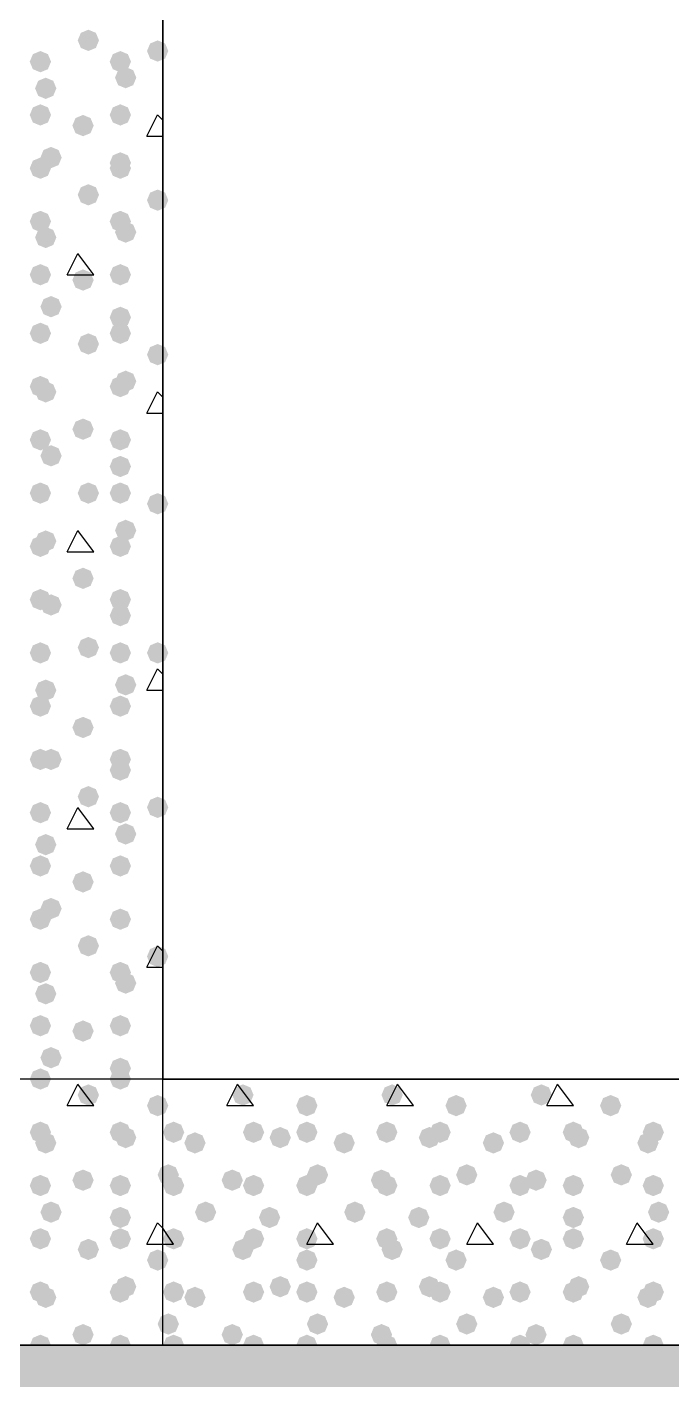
# Model space of a CAD drawing. Header units: millimetres. Extents: x 0 to 420, y 0 to 297.
# Drawn here: x 195.94 to 201.06, y 103.7 to 114.45 of the extents above; entities that cross this region are included whole.
import ezdxf

# ---------------------------------------------------------------- set-up
doc = ezdxf.new("R2010")
doc.units = ezdxf.units.MM
doc.layers.get('0').update_dxf_attribs({"linetype": 'CONTINUOUS'})

msp = doc.modelspace()

# ---------------------------------------------------------------- hatches: boundary and pattern name
at = {"true_color": 0x000008}
for points in [[(196.511333, 114.342333), (196.486462, 114.282537), (196.426667, 114.257667), (196.366871, 114.282537), (196.342, 114.342333), (196.366871, 114.402129), (196.426667, 114.427), (196.486462, 114.402129)], [(197.061667, 114.257667), (197.036796, 114.197871), (196.977, 114.173), (196.917204, 114.197871), (196.892333, 114.257667), (196.917204, 114.317462), (196.977, 114.342333), (197.036796, 114.317463)], [(196.130333, 114.173), (196.105462, 114.113204), (196.045667, 114.088333), (195.985871, 114.113204), (195.961, 114.173), (195.985871, 114.232796), (196.045667, 114.257667), (196.105462, 114.232796)], [(196.765333, 114.173), (196.740462, 114.113204), (196.680667, 114.088333), (196.620871, 114.113204), (196.596, 114.173), (196.620871, 114.232796), (196.680667, 114.257667), (196.740462, 114.232796)], [(196.807667, 114.046), (196.782796, 113.986204), (196.723, 113.961333), (196.663204, 113.986204), (196.638333, 114.046), (196.663204, 114.105796), (196.723, 114.130667), (196.782796, 114.105796)], [(196.172667, 113.961333), (196.147796, 113.901537), (196.088, 113.876667), (196.028204, 113.901537), (196.003333, 113.961333), (196.028204, 114.021129), (196.088, 114.046), (196.147796, 114.021129)], [(196.130333, 113.749667), (196.105462, 113.689871), (196.045667, 113.665), (195.985871, 113.689871), (195.961, 113.749667), (195.985871, 113.809462), (196.045667, 113.834333), (196.105462, 113.809463)], [(196.765333, 113.749667), (196.740462, 113.689871), (196.680667, 113.665), (196.620871, 113.689871), (196.596, 113.749667), (196.620871, 113.809462), (196.680667, 113.834333), (196.740462, 113.809463)], [(196.469, 113.665), (196.444129, 113.605204), (196.384333, 113.580333), (196.324538, 113.605204), (196.299667, 113.665), (196.324537, 113.724796), (196.384333, 113.749667), (196.444129, 113.724796)], [(196.215, 113.411), (196.190129, 113.351204), (196.130333, 113.326333), (196.070538, 113.351204), (196.045667, 113.411), (196.070537, 113.470796), (196.130333, 113.495667), (196.190129, 113.470796)], [(196.765333, 113.368667), (196.740462, 113.308871), (196.680667, 113.284), (196.620871, 113.308871), (196.596, 113.368667), (196.620871, 113.428462), (196.680667, 113.453333), (196.740462, 113.428463)], [(196.130333, 113.326333), (196.105462, 113.266537), (196.045667, 113.241667), (195.985871, 113.266537), (195.961, 113.326333), (195.985871, 113.386129), (196.045667, 113.411), (196.105462, 113.386129)], [(196.765333, 113.326333), (196.740462, 113.266537), (196.680667, 113.241667), (196.620871, 113.266537), (196.596, 113.326333), (196.620871, 113.386129), (196.680667, 113.411), (196.740462, 113.386129)], [(196.511333, 113.114667), (196.486462, 113.054871), (196.426667, 113.03), (196.366871, 113.054871), (196.342, 113.114667), (196.366871, 113.174462), (196.426667, 113.199333), (196.486462, 113.174463)], [(197.061667, 113.072333), (197.036796, 113.012538), (196.977, 112.987667), (196.917204, 113.012538), (196.892333, 113.072333), (196.917204, 113.132129), (196.977, 113.157), (197.036796, 113.132129)], [(196.130333, 112.903), (196.105462, 112.843204), (196.045667, 112.818333), (195.985871, 112.843204), (195.961, 112.903), (195.985871, 112.962796), (196.045667, 112.987667), (196.105462, 112.962796)], [(196.765333, 112.903), (196.740462, 112.843204), (196.680667, 112.818333), (196.620871, 112.843204), (196.596, 112.903), (196.620871, 112.962796), (196.680667, 112.987667), (196.740462, 112.962796)], [(196.807667, 112.818333), (196.782796, 112.758537), (196.723, 112.733667), (196.663204, 112.758537), (196.638333, 112.818333), (196.663204, 112.878129), (196.723, 112.903), (196.782796, 112.878129)], [(196.172667, 112.776), (196.147796, 112.716204), (196.088, 112.691333), (196.028204, 112.716204), (196.003333, 112.776), (196.028204, 112.835796), (196.088, 112.860667), (196.147796, 112.835796)], [(196.130333, 112.479667), (196.105462, 112.419871), (196.045667, 112.395), (195.985871, 112.419871), (195.961, 112.479667), (195.985871, 112.539462), (196.045667, 112.564333), (196.105462, 112.539463)], [(196.469, 112.437333), (196.444129, 112.377537), (196.384333, 112.352667), (196.324538, 112.377537), (196.299667, 112.437333), (196.324537, 112.497129), (196.384333, 112.522), (196.444129, 112.497129)], [(196.765333, 112.479667), (196.740462, 112.419871), (196.680667, 112.395), (196.620871, 112.419871), (196.596, 112.479667), (196.620871, 112.539462), (196.680667, 112.564333), (196.740462, 112.539463)], [(196.215, 112.225667), (196.190129, 112.165871), (196.130333, 112.141), (196.070538, 112.165871), (196.045667, 112.225667), (196.070537, 112.285462), (196.130333, 112.310333), (196.190129, 112.285463)], [(196.765333, 112.141), (196.740462, 112.081204), (196.680667, 112.056333), (196.620871, 112.081204), (196.596, 112.141), (196.620871, 112.200796), (196.680667, 112.225667), (196.740462, 112.200796)], [(196.130333, 112.014), (196.105462, 111.954204), (196.045667, 111.929333), (195.985871, 111.954204), (195.961, 112.014), (195.985871, 112.073796), (196.045667, 112.098667), (196.105462, 112.073796)], [(196.765333, 112.014), (196.740462, 111.954204), (196.680667, 111.929333), (196.620871, 111.954204), (196.596, 112.014), (196.620871, 112.073796), (196.680667, 112.098667), (196.740462, 112.073796)], [(196.511333, 111.929333), (196.486462, 111.869537), (196.426667, 111.844667), (196.366871, 111.869537), (196.342, 111.929333), (196.366871, 111.989129), (196.426667, 112.014), (196.486462, 111.989129)], [(197.061667, 111.844667), (197.036796, 111.784871), (196.977, 111.76), (196.917204, 111.784871), (196.892333, 111.844667), (196.917204, 111.904462), (196.977, 111.929333), (197.036796, 111.904463)], [(196.130333, 111.590667), (196.105462, 111.530871), (196.045667, 111.506), (195.985871, 111.530871), (195.961, 111.590667), (195.985871, 111.650462), (196.045667, 111.675333), (196.105462, 111.650463)], [(196.172667, 111.548333), (196.147796, 111.488538), (196.088, 111.463667), (196.028204, 111.488538), (196.003333, 111.548333), (196.028204, 111.608129), (196.088, 111.633), (196.147796, 111.608129)], [(196.765333, 111.590667), (196.740462, 111.530871), (196.680667, 111.506), (196.620871, 111.530871), (196.596, 111.590667), (196.620871, 111.650462), (196.680667, 111.675333), (196.740462, 111.650463)], [(196.807667, 111.633), (196.782796, 111.573204), (196.723, 111.548333), (196.663204, 111.573204), (196.638333, 111.633), (196.663204, 111.692796), (196.723, 111.717667), (196.782796, 111.692796)], [(196.469, 111.252), (196.444129, 111.192204), (196.384333, 111.167333), (196.324538, 111.192204), (196.299667, 111.252), (196.324537, 111.311796), (196.384333, 111.336667), (196.444129, 111.311796)], [(196.130333, 111.167333), (196.105462, 111.107537), (196.045667, 111.082667), (195.985871, 111.107537), (195.961, 111.167333), (195.985871, 111.227129), (196.045667, 111.252), (196.105462, 111.227129)], [(196.765333, 111.167333), (196.740462, 111.107537), (196.680667, 111.082667), (196.620871, 111.107537), (196.596, 111.167333), (196.620871, 111.227129), (196.680667, 111.252), (196.740462, 111.227129)], [(196.215, 111.040333), (196.190129, 110.980538), (196.130333, 110.955667), (196.070538, 110.980538), (196.045667, 111.040333), (196.070537, 111.100129), (196.130333, 111.125), (196.190129, 111.100129)], [(196.765333, 110.955667), (196.740462, 110.895871), (196.680667, 110.871), (196.620871, 110.895871), (196.596, 110.955667), (196.620871, 111.015462), (196.680667, 111.040333), (196.740462, 111.015463)], [(196.130333, 110.744), (196.105462, 110.684204), (196.045667, 110.659333), (195.985871, 110.684204), (195.961, 110.744), (195.985871, 110.803796), (196.045667, 110.828667), (196.105462, 110.803796)], [(196.511333, 110.744), (196.486462, 110.684204), (196.426667, 110.659333), (196.366871, 110.684204), (196.342, 110.744), (196.366871, 110.803796), (196.426667, 110.828667), (196.486462, 110.803796)], [(196.765333, 110.744), (196.740462, 110.684204), (196.680667, 110.659333), (196.620871, 110.684204), (196.596, 110.744), (196.620871, 110.803796), (196.680667, 110.828667), (196.740462, 110.803796)], [(197.061667, 110.659333), (197.036796, 110.599537), (196.977, 110.574667), (196.917204, 110.599537), (196.892333, 110.659333), (196.917204, 110.719129), (196.977, 110.744), (197.036796, 110.719129)], [(196.172667, 110.363), (196.147796, 110.303204), (196.088, 110.278333), (196.028204, 110.303204), (196.003333, 110.363), (196.028204, 110.422796), (196.088, 110.447667), (196.147796, 110.422796)], [(196.807667, 110.447667), (196.782796, 110.387871), (196.723, 110.363), (196.663204, 110.387871), (196.638333, 110.447667), (196.663204, 110.507462), (196.723, 110.532333), (196.782796, 110.507463)], [(196.130333, 110.320667), (196.105462, 110.260871), (196.045667, 110.236), (195.985871, 110.260871), (195.961, 110.320667), (195.985871, 110.380462), (196.045667, 110.405333), (196.105462, 110.380463)], [(196.765333, 110.320667), (196.740462, 110.260871), (196.680667, 110.236), (196.620871, 110.260871), (196.596, 110.320667), (196.620871, 110.380462), (196.680667, 110.405333), (196.740462, 110.380463)], [(196.469, 110.066667), (196.444129, 110.006871), (196.384333, 109.982), (196.324538, 110.006871), (196.299667, 110.066667), (196.324537, 110.126462), (196.384333, 110.151333), (196.444129, 110.126463)], [(196.130333, 109.897333), (196.105462, 109.837538), (196.045667, 109.812667), (195.985871, 109.837538), (195.961, 109.897333), (195.985871, 109.957129), (196.045667, 109.982), (196.105462, 109.957129)], [(196.215, 109.855), (196.190129, 109.795204), (196.130333, 109.770333), (196.070538, 109.795204), (196.045667, 109.855), (196.070537, 109.914796), (196.130333, 109.939667), (196.190129, 109.914796)], [(196.765333, 109.897333), (196.740462, 109.837538), (196.680667, 109.812667), (196.620871, 109.837538), (196.596, 109.897333), (196.620871, 109.957129), (196.680667, 109.982), (196.740462, 109.957129)], [(196.765333, 109.770333), (196.740462, 109.710538), (196.680667, 109.685667), (196.620871, 109.710538), (196.596, 109.770333), (196.620871, 109.830129), (196.680667, 109.855), (196.740462, 109.830129)], [(196.511333, 109.516333), (196.486462, 109.456537), (196.426667, 109.431667), (196.366871, 109.456537), (196.342, 109.516333), (196.366871, 109.576129), (196.426667, 109.601), (196.486462, 109.576129)], [(196.130333, 109.474), (196.105462, 109.414204), (196.045667, 109.389333), (195.985871, 109.414204), (195.961, 109.474), (195.985871, 109.533796), (196.045667, 109.558667), (196.105462, 109.533796)], [(196.765333, 109.474), (196.740462, 109.414204), (196.680667, 109.389333), (196.620871, 109.414204), (196.596, 109.474), (196.620871, 109.533796), (196.680667, 109.558667), (196.740462, 109.533796)], [(197.061667, 109.474), (197.036796, 109.414204), (196.977, 109.389333), (196.917204, 109.414204), (196.892333, 109.474), (196.917204, 109.533796), (196.977, 109.558667), (197.036796, 109.533796)], [(196.172667, 109.177667), (196.147796, 109.117871), (196.088, 109.093), (196.028204, 109.117871), (196.003333, 109.177667), (196.028204, 109.237462), (196.088, 109.262333), (196.147796, 109.237463)], [(196.807667, 109.22), (196.782796, 109.160204), (196.723, 109.135333), (196.663204, 109.160204), (196.638333, 109.22), (196.663204, 109.279796), (196.723, 109.304667), (196.782796, 109.279796)], [(196.130333, 109.050667), (196.105462, 108.990871), (196.045667, 108.966), (195.985871, 108.990871), (195.961, 109.050667), (195.985871, 109.110462), (196.045667, 109.135333), (196.105462, 109.110463)], [(196.765333, 109.050667), (196.740462, 108.990871), (196.680667, 108.966), (196.620871, 108.990871), (196.596, 109.050667), (196.620871, 109.110462), (196.680667, 109.135333), (196.740462, 109.110463)], [(196.469, 108.881333), (196.444129, 108.821537), (196.384333, 108.796667), (196.324538, 108.821537), (196.299667, 108.881333), (196.324537, 108.941129), (196.384333, 108.966), (196.444129, 108.941129)], [(196.130333, 108.627333), (196.105462, 108.567537), (196.045667, 108.542667), (195.985871, 108.567537), (195.961, 108.627333), (195.985871, 108.687129), (196.045667, 108.712), (196.105462, 108.687129)], [(196.215, 108.627333), (196.190129, 108.567537), (196.130333, 108.542667), (196.070538, 108.567537), (196.045667, 108.627333), (196.070537, 108.687129), (196.130333, 108.712), (196.190129, 108.687129)], [(196.765333, 108.627333), (196.740462, 108.567537), (196.680667, 108.542667), (196.620871, 108.567537), (196.596, 108.627333), (196.620871, 108.687129), (196.680667, 108.712), (196.740462, 108.687129)], [(196.765333, 108.542667), (196.740462, 108.482871), (196.680667, 108.458), (196.620871, 108.482871), (196.596, 108.542667), (196.620871, 108.602462), (196.680667, 108.627333), (196.740462, 108.602463)], [(196.511333, 108.331), (196.486462, 108.271204), (196.426667, 108.246333), (196.366871, 108.271204), (196.342, 108.331), (196.366871, 108.390796), (196.426667, 108.415667), (196.486462, 108.390796)], [(196.130333, 108.204), (196.105462, 108.144204), (196.045667, 108.119333), (195.985871, 108.144204), (195.961, 108.204), (195.985871, 108.263796), (196.045667, 108.288667), (196.105462, 108.263796)], [(196.765333, 108.204), (196.740462, 108.144204), (196.680667, 108.119333), (196.620871, 108.144204), (196.596, 108.204), (196.620871, 108.263796), (196.680667, 108.288667), (196.740462, 108.263796)], [(197.061667, 108.246333), (197.036796, 108.186537), (196.977, 108.161667), (196.917204, 108.186537), (196.892333, 108.246333), (196.917204, 108.306129), (196.977, 108.331), (197.036796, 108.306129)], [(196.807667, 108.034667), (196.782796, 107.974871), (196.723, 107.95), (196.663204, 107.974871), (196.638333, 108.034667), (196.663204, 108.094462), (196.723, 108.119333), (196.782796, 108.094463)], [(196.172667, 107.95), (196.147796, 107.890204), (196.088, 107.865333), (196.028204, 107.890204), (196.003333, 107.95), (196.028204, 108.009796), (196.088, 108.034667), (196.147796, 108.009796)], [(196.130333, 107.780667), (196.105462, 107.720871), (196.045667, 107.696), (195.985871, 107.720871), (195.961, 107.780667), (195.985871, 107.840462), (196.045667, 107.865333), (196.105462, 107.840463)], [(196.765333, 107.780667), (196.740462, 107.720871), (196.680667, 107.696), (196.620871, 107.720871), (196.596, 107.780667), (196.620871, 107.840462), (196.680667, 107.865333), (196.740462, 107.840463)], [(196.469, 107.653667), (196.444129, 107.593871), (196.384333, 107.569), (196.324538, 107.593871), (196.299667, 107.653667), (196.324537, 107.713462), (196.384333, 107.738333), (196.444129, 107.713463)], [(196.215, 107.442), (196.190129, 107.382204), (196.130333, 107.357333), (196.070538, 107.382204), (196.045667, 107.442), (196.070537, 107.501796), (196.130333, 107.526667), (196.190129, 107.501796)], [(196.130333, 107.357333), (196.105462, 107.297537), (196.045667, 107.272667), (195.985871, 107.297537), (195.961, 107.357333), (195.985871, 107.417129), (196.045667, 107.442), (196.105462, 107.417129)], [(196.765333, 107.357333), (196.740462, 107.297537), (196.680667, 107.272667), (196.620871, 107.297537), (196.596, 107.357333), (196.620871, 107.417129), (196.680667, 107.442), (196.740462, 107.417129)], [(196.765333, 107.357333), (196.740462, 107.297537), (196.680667, 107.272667), (196.620871, 107.297537), (196.596, 107.357333), (196.620871, 107.417129), (196.680667, 107.442), (196.740462, 107.417129)], [(196.511333, 107.145667), (196.486462, 107.085871), (196.426667, 107.061), (196.366871, 107.085871), (196.342, 107.145667), (196.366871, 107.205462), (196.426667, 107.230333), (196.486462, 107.205463)], [(197.061667, 107.061), (197.036796, 107.001204), (196.977, 106.976333), (196.917204, 107.001204), (196.892333, 107.061), (196.917204, 107.120796), (196.977, 107.145667), (197.036796, 107.120796)], [(196.130333, 106.934), (196.105462, 106.874204), (196.045667, 106.849333), (195.985871, 106.874204), (195.961, 106.934), (195.985871, 106.993796), (196.045667, 107.018667), (196.105462, 106.993796)], [(196.765333, 106.934), (196.740462, 106.874204), (196.680667, 106.849333), (196.620871, 106.874204), (196.596, 106.934), (196.620871, 106.993796), (196.680667, 107.018667), (196.740462, 106.993796)], [(196.807667, 106.849333), (196.782796, 106.789537), (196.723, 106.764667), (196.663204, 106.789537), (196.638333, 106.849333), (196.663204, 106.909129), (196.723, 106.934), (196.782796, 106.909129)], [(196.172667, 106.764667), (196.147796, 106.704871), (196.088, 106.68), (196.028204, 106.704871), (196.003333, 106.764667), (196.028204, 106.824462), (196.088, 106.849333), (196.147796, 106.824463)], [(196.130333, 106.510667), (196.105462, 106.450871), (196.045667, 106.426), (195.985871, 106.450871), (195.961, 106.510667), (195.985871, 106.570462), (196.045667, 106.595333), (196.105462, 106.570463)], [(196.765333, 106.510667), (196.740462, 106.450871), (196.680667, 106.426), (196.620871, 106.450871), (196.596, 106.510667), (196.620871, 106.570462), (196.680667, 106.595333), (196.740462, 106.570463)], [(196.469, 106.468333), (196.444129, 106.408537), (196.384333, 106.383667), (196.324538, 106.408537), (196.299667, 106.468333), (196.324537, 106.528129), (196.384333, 106.553), (196.444129, 106.528129)], [(196.215, 106.256667), (196.190129, 106.196871), (196.130333, 106.172), (196.070538, 106.196871), (196.045667, 106.256667), (196.070537, 106.316462), (196.130333, 106.341333), (196.190129, 106.316463)], [(196.765333, 106.172), (196.740462, 106.112204), (196.680667, 106.087333), (196.620871, 106.112204), (196.596, 106.172), (196.620871, 106.231796), (196.680667, 106.256667), (196.740462, 106.231796)], [(196.130333, 106.087333), (196.105462, 106.027537), (196.045667, 106.002667), (195.985871, 106.027537), (195.961, 106.087333), (195.985871, 106.147129), (196.045667, 106.172), (196.105462, 106.147129)], [(196.765333, 106.087333), (196.740462, 106.027537), (196.680667, 106.002667), (196.620871, 106.027537), (196.596, 106.087333), (196.620871, 106.147129), (196.680667, 106.172), (196.740462, 106.147129)], [(197.739, 105.960333), (197.714129, 105.900538), (197.654333, 105.875667), (197.594538, 105.900538), (197.569667, 105.960333), (197.594537, 106.020129), (197.654333, 106.045), (197.714129, 106.020129)], [(198.924333, 105.960333), (198.899463, 105.900538), (198.839667, 105.875667), (198.779871, 105.900538), (198.755, 105.960333), (198.779871, 106.020129), (198.839667, 106.045), (198.899462, 106.020129)], [(200.109667, 105.960333), (200.084796, 105.900538), (200.025, 105.875667), (199.965204, 105.900538), (199.940333, 105.960333), (199.965204, 106.020129), (200.025, 106.045), (200.084796, 106.020129)], [(198.247, 105.875667), (198.222129, 105.815871), (198.162333, 105.791), (198.102537, 105.815871), (198.077667, 105.875667), (198.102537, 105.935462), (198.162333, 105.960333), (198.222129, 105.935463)], [(199.432333, 105.875667), (199.407462, 105.815871), (199.347667, 105.791), (199.287871, 105.815871), (199.263, 105.875667), (199.287871, 105.935462), (199.347667, 105.960333), (199.407462, 105.935463)], [(200.66, 105.875667), (200.635129, 105.815871), (200.575333, 105.791), (200.515537, 105.815871), (200.490667, 105.875667), (200.515537, 105.935462), (200.575333, 105.960333), (200.635129, 105.935463)], [(197.188667, 105.664), (197.163796, 105.604204), (197.104, 105.579333), (197.044204, 105.604204), (197.019333, 105.664), (197.044204, 105.723796), (197.104, 105.748667), (197.163796, 105.723796)], [(197.823667, 105.664), (197.798796, 105.604204), (197.739, 105.579333), (197.679204, 105.604204), (197.654333, 105.664), (197.679204, 105.723796), (197.739, 105.748667), (197.798796, 105.723796)], [(198.035333, 105.621667), (198.010462, 105.561871), (197.950667, 105.537), (197.890871, 105.561871), (197.866, 105.621667), (197.890871, 105.681462), (197.950667, 105.706333), (198.010462, 105.681463)], [(198.247, 105.664), (198.222129, 105.604204), (198.162333, 105.579333), (198.102537, 105.604204), (198.077667, 105.664), (198.102537, 105.723796), (198.162333, 105.748667), (198.222129, 105.723796)], [(198.882, 105.664), (198.857129, 105.604204), (198.797333, 105.579333), (198.737537, 105.604204), (198.712667, 105.664), (198.737537, 105.723796), (198.797333, 105.748667), (198.857129, 105.723796)], [(199.220667, 105.621667), (199.195796, 105.561871), (199.136, 105.537), (199.076204, 105.561871), (199.051333, 105.621667), (199.076204, 105.681462), (199.136, 105.706333), (199.195796, 105.681463)], [(199.305333, 105.664), (199.280462, 105.604204), (199.220667, 105.579333), (199.160871, 105.604204), (199.136, 105.664), (199.160871, 105.723796), (199.220667, 105.748667), (199.280462, 105.723796)], [(199.940333, 105.664), (199.915462, 105.604204), (199.855667, 105.579333), (199.795871, 105.604204), (199.771, 105.664), (199.795871, 105.723796), (199.855667, 105.748667), (199.915462, 105.723796)], [(200.363667, 105.664), (200.338796, 105.604204), (200.279, 105.579333), (200.219204, 105.604204), (200.194333, 105.664), (200.219204, 105.723796), (200.279, 105.748667), (200.338796, 105.723796)], [(200.406, 105.621667), (200.381129, 105.561871), (200.321333, 105.537), (200.261538, 105.561871), (200.236667, 105.621667), (200.261537, 105.681462), (200.321333, 105.706333), (200.381129, 105.681463)], [(200.998667, 105.664), (200.973796, 105.604204), (200.914, 105.579333), (200.854204, 105.604204), (200.829333, 105.664), (200.854204, 105.723796), (200.914, 105.748667), (200.973796, 105.723796)], [(197.358, 105.579333), (197.333129, 105.519537), (197.273333, 105.494667), (197.213538, 105.519537), (197.188667, 105.579333), (197.213537, 105.639129), (197.273333, 105.664), (197.333129, 105.639129)], [(198.543333, 105.579333), (198.518463, 105.519537), (198.458667, 105.494667), (198.398871, 105.519537), (198.374, 105.579333), (198.398871, 105.639129), (198.458667, 105.664), (198.518462, 105.639129)], [(199.728667, 105.579333), (199.703796, 105.519537), (199.644, 105.494667), (199.584204, 105.519537), (199.559333, 105.579333), (199.584204, 105.639129), (199.644, 105.664), (199.703796, 105.639129)], [(200.956333, 105.579333), (200.931462, 105.519537), (200.871667, 105.494667), (200.811871, 105.519537), (200.787, 105.579333), (200.811871, 105.639129), (200.871667, 105.664), (200.931462, 105.639129)], [(197.146333, 105.325333), (197.121462, 105.265537), (197.061667, 105.240667), (197.001871, 105.265537), (196.977, 105.325333), (197.001871, 105.385129), (197.061667, 105.41), (197.121462, 105.385129)], [(198.331667, 105.325333), (198.306796, 105.265537), (198.247, 105.240667), (198.187204, 105.265537), (198.162333, 105.325333), (198.187204, 105.385129), (198.247, 105.41), (198.306796, 105.385129)], [(199.517, 105.325333), (199.492129, 105.265537), (199.432333, 105.240667), (199.372537, 105.265537), (199.347667, 105.325333), (199.372537, 105.385129), (199.432333, 105.41), (199.492129, 105.385129)], [(200.744667, 105.325333), (200.719796, 105.265537), (200.66, 105.240667), (200.600204, 105.265537), (200.575333, 105.325333), (200.600204, 105.385129), (200.66, 105.41), (200.719796, 105.385129)], [(197.188667, 105.240667), (197.163796, 105.180871), (197.104, 105.156), (197.044204, 105.180871), (197.019333, 105.240667), (197.044204, 105.300462), (197.104, 105.325333), (197.163796, 105.300463)], [(197.654333, 105.283), (197.629462, 105.223204), (197.569667, 105.198333), (197.509871, 105.223204), (197.485, 105.283), (197.509871, 105.342796), (197.569667, 105.367667), (197.629462, 105.342796)], [(197.823667, 105.240667), (197.798796, 105.180871), (197.739, 105.156), (197.679204, 105.180871), (197.654333, 105.240667), (197.679204, 105.300462), (197.739, 105.325333), (197.798796, 105.300463)], [(198.247, 105.240667), (198.222129, 105.180871), (198.162333, 105.156), (198.102537, 105.180871), (198.077667, 105.240667), (198.102537, 105.300462), (198.162333, 105.325333), (198.222129, 105.300463)], [(198.839667, 105.283), (198.814796, 105.223204), (198.755, 105.198333), (198.695204, 105.223204), (198.670333, 105.283), (198.695204, 105.342796), (198.755, 105.367667), (198.814796, 105.342796)], [(198.882, 105.240667), (198.857129, 105.180871), (198.797333, 105.156), (198.737537, 105.180871), (198.712667, 105.240667), (198.737537, 105.300462), (198.797333, 105.325333), (198.857129, 105.300463)], [(199.305333, 105.240667), (199.280462, 105.180871), (199.220667, 105.156), (199.160871, 105.180871), (199.136, 105.240667), (199.160871, 105.300462), (199.220667, 105.325333), (199.280462, 105.300463)], [(199.940333, 105.240667), (199.915462, 105.180871), (199.855667, 105.156), (199.795871, 105.180871), (199.771, 105.240667), (199.795871, 105.300462), (199.855667, 105.325333), (199.915462, 105.300463)], [(200.067333, 105.283), (200.042463, 105.223204), (199.982667, 105.198333), (199.922871, 105.223204), (199.898, 105.283), (199.922871, 105.342796), (199.982667, 105.367667), (200.042462, 105.342796)], [(200.363667, 105.240667), (200.338796, 105.180871), (200.279, 105.156), (200.219204, 105.180871), (200.194333, 105.240667), (200.219204, 105.300462), (200.279, 105.325333), (200.338796, 105.300463)], [(200.998667, 105.240667), (200.973796, 105.180871), (200.914, 105.156), (200.854204, 105.180871), (200.829333, 105.240667), (200.854204, 105.300462), (200.914, 105.325333), (200.973796, 105.300463)], [(197.442667, 105.029), (197.417796, 104.969204), (197.358, 104.944333), (197.298204, 104.969204), (197.273333, 105.029), (197.298204, 105.088796), (197.358, 105.113667), (197.417796, 105.088796)], [(197.950667, 104.986667), (197.925796, 104.926871), (197.866, 104.902), (197.806204, 104.926871), (197.781333, 104.986667), (197.806204, 105.046462), (197.866, 105.071333), (197.925796, 105.046463)], [(198.628, 105.029), (198.603129, 104.969204), (198.543333, 104.944333), (198.483538, 104.969204), (198.458667, 105.029), (198.483537, 105.088796), (198.543333, 105.113667), (198.603129, 105.088796)], [(199.136, 104.986667), (199.111129, 104.926871), (199.051333, 104.902), (198.991538, 104.926871), (198.966667, 104.986667), (198.991537, 105.046462), (199.051333, 105.071333), (199.111129, 105.046463)], [(199.813333, 105.029), (199.788462, 104.969204), (199.728667, 104.944333), (199.668871, 104.969204), (199.644, 105.029), (199.668871, 105.088796), (199.728667, 105.113667), (199.788462, 105.088796)], [(200.363667, 104.986667), (200.338796, 104.926871), (200.279, 104.902), (200.219204, 104.926871), (200.194333, 104.986667), (200.219204, 105.046462), (200.279, 105.071333), (200.338796, 105.046463)], [(201.041, 105.029), (201.016129, 104.969204), (200.956333, 104.944333), (200.896538, 104.969204), (200.871667, 105.029), (200.896537, 105.088796), (200.956333, 105.113667), (201.016129, 105.088796)], [(197.188667, 104.817333), (197.163796, 104.757537), (197.104, 104.732667), (197.044204, 104.757537), (197.019333, 104.817333), (197.044204, 104.877129), (197.104, 104.902), (197.163796, 104.877129)], [(197.823667, 104.817333), (197.798796, 104.757537), (197.739, 104.732667), (197.679204, 104.757537), (197.654333, 104.817333), (197.679204, 104.877129), (197.739, 104.902), (197.798796, 104.877129)], [(198.247, 104.817333), (198.222129, 104.757537), (198.162333, 104.732667), (198.102537, 104.757537), (198.077667, 104.817333), (198.102537, 104.877129), (198.162333, 104.902), (198.222129, 104.877129)], [(198.882, 104.817333), (198.857129, 104.757537), (198.797333, 104.732667), (198.737537, 104.757537), (198.712667, 104.817333), (198.737537, 104.877129), (198.797333, 104.902), (198.857129, 104.877129)], [(199.305333, 104.817333), (199.280462, 104.757537), (199.220667, 104.732667), (199.160871, 104.757537), (199.136, 104.817333), (199.160871, 104.877129), (199.220667, 104.902), (199.280462, 104.877129)], [(199.940333, 104.817333), (199.915462, 104.757537), (199.855667, 104.732667), (199.795871, 104.757537), (199.771, 104.817333), (199.795871, 104.877129), (199.855667, 104.902), (199.915462, 104.877129)], [(200.363667, 104.817333), (200.338796, 104.757537), (200.279, 104.732667), (200.219204, 104.757537), (200.194333, 104.817333), (200.219204, 104.877129), (200.279, 104.902), (200.338796, 104.877129)], [(200.998667, 104.817333), (200.973796, 104.757537), (200.914, 104.732667), (200.854204, 104.757537), (200.829333, 104.817333), (200.854204, 104.877129), (200.914, 104.902), (200.973796, 104.877129)], [(197.739, 104.732667), (197.714129, 104.672871), (197.654333, 104.648), (197.594538, 104.672871), (197.569667, 104.732667), (197.594537, 104.792462), (197.654333, 104.817333), (197.714129, 104.792463)], [(198.247, 104.648), (198.222129, 104.588204), (198.162333, 104.563333), (198.102537, 104.588204), (198.077667, 104.648), (198.102537, 104.707796), (198.162333, 104.732667), (198.222129, 104.707796)], [(198.924333, 104.732667), (198.899463, 104.672871), (198.839667, 104.648), (198.779871, 104.672871), (198.755, 104.732667), (198.779871, 104.792462), (198.839667, 104.817333), (198.899462, 104.792463)], [(199.432333, 104.648), (199.407462, 104.588204), (199.347667, 104.563333), (199.287871, 104.588204), (199.263, 104.648), (199.287871, 104.707796), (199.347667, 104.732667), (199.407462, 104.707796)], [(200.109667, 104.732667), (200.084796, 104.672871), (200.025, 104.648), (199.965204, 104.672871), (199.940333, 104.732667), (199.965204, 104.792462), (200.025, 104.817333), (200.084796, 104.792463)], [(200.66, 104.648), (200.635129, 104.588204), (200.575333, 104.563333), (200.515537, 104.588204), (200.490667, 104.648), (200.515537, 104.707796), (200.575333, 104.732667), (200.635129, 104.707796)], [(198.035333, 104.436333), (198.010462, 104.376537), (197.950667, 104.351667), (197.890871, 104.376537), (197.866, 104.436333), (197.890871, 104.496129), (197.950667, 104.521), (198.010462, 104.496129)], [(199.220667, 104.436333), (199.195796, 104.376537), (199.136, 104.351667), (199.076204, 104.376537), (199.051333, 104.436333), (199.076204, 104.496129), (199.136, 104.521), (199.195796, 104.496129)], [(200.406, 104.436333), (200.381129, 104.376537), (200.321333, 104.351667), (200.261538, 104.376537), (200.236667, 104.436333), (200.261537, 104.496129), (200.321333, 104.521), (200.381129, 104.496129)], [(197.188667, 104.394), (197.163796, 104.334204), (197.104, 104.309333), (197.044204, 104.334204), (197.019333, 104.394), (197.044204, 104.453796), (197.104, 104.478667), (197.163796, 104.453796)], [(197.358, 104.351667), (197.333129, 104.291871), (197.273333, 104.267), (197.213538, 104.291871), (197.188667, 104.351667), (197.213537, 104.411462), (197.273333, 104.436333), (197.333129, 104.411463)], [(197.823667, 104.394), (197.798796, 104.334204), (197.739, 104.309333), (197.679204, 104.334204), (197.654333, 104.394), (197.679204, 104.453796), (197.739, 104.478667), (197.798796, 104.453796)], [(198.247, 104.394), (198.222129, 104.334204), (198.162333, 104.309333), (198.102537, 104.334204), (198.077667, 104.394), (198.102537, 104.453796), (198.162333, 104.478667), (198.222129, 104.453796)], [(198.543333, 104.351667), (198.518463, 104.291871), (198.458667, 104.267), (198.398871, 104.291871), (198.374, 104.351667), (198.398871, 104.411462), (198.458667, 104.436333), (198.518462, 104.411463)], [(198.882, 104.394), (198.857129, 104.334204), (198.797333, 104.309333), (198.737537, 104.334204), (198.712667, 104.394), (198.737537, 104.453796), (198.797333, 104.478667), (198.857129, 104.453796)], [(199.305333, 104.394), (199.280462, 104.334204), (199.220667, 104.309333), (199.160871, 104.334204), (199.136, 104.394), (199.160871, 104.453796), (199.220667, 104.478667), (199.280462, 104.453796)], [(199.728667, 104.351667), (199.703796, 104.291871), (199.644, 104.267), (199.584204, 104.291871), (199.559333, 104.351667), (199.584204, 104.411462), (199.644, 104.436333), (199.703796, 104.411463)], [(199.940333, 104.394), (199.915462, 104.334204), (199.855667, 104.309333), (199.795871, 104.334204), (199.771, 104.394), (199.795871, 104.453796), (199.855667, 104.478667), (199.915462, 104.453796)], [(200.363667, 104.394), (200.338796, 104.334204), (200.279, 104.309333), (200.219204, 104.334204), (200.194333, 104.394), (200.219204, 104.453796), (200.279, 104.478667), (200.338796, 104.453796)], [(200.956333, 104.351667), (200.931462, 104.291871), (200.871667, 104.267), (200.811871, 104.291871), (200.787, 104.351667), (200.811871, 104.411462), (200.871667, 104.436333), (200.931462, 104.411463)], [(200.998667, 104.394), (200.973796, 104.334204), (200.914, 104.309333), (200.854204, 104.334204), (200.829333, 104.394), (200.854204, 104.453796), (200.914, 104.478667), (200.973796, 104.453796)], [(197.146333, 104.14), (197.121462, 104.080204), (197.061667, 104.055333), (197.001871, 104.080204), (196.977, 104.14), (197.001871, 104.199796), (197.061667, 104.224667), (197.121462, 104.199796)], [(198.331667, 104.14), (198.306796, 104.080204), (198.247, 104.055333), (198.187204, 104.080204), (198.162333, 104.14), (198.187204, 104.199796), (198.247, 104.224667), (198.306796, 104.199796)], [(199.517, 104.14), (199.492129, 104.080204), (199.432333, 104.055333), (199.372537, 104.080204), (199.347667, 104.14), (199.372537, 104.199796), (199.432333, 104.224667), (199.492129, 104.199796)], [(200.744667, 104.14), (200.719796, 104.080204), (200.66, 104.055333), (200.600204, 104.080204), (200.575333, 104.14), (200.600204, 104.199796), (200.66, 104.224667), (200.719796, 104.199796)], [(197.654333, 104.055333), (197.629462, 103.995538), (197.569667, 103.970667), (197.509871, 103.995538), (197.485, 104.055333), (197.509871, 104.115129), (197.569667, 104.14), (197.629462, 104.115129)], [(198.839667, 104.055333), (198.814796, 103.995538), (198.755, 103.970667), (198.695204, 103.995538), (198.670333, 104.055333), (198.695204, 104.115129), (198.755, 104.14), (198.814796, 104.115129)], [(200.067333, 104.055333), (200.042463, 103.995538), (199.982667, 103.970667), (199.922871, 103.995538), (199.898, 104.055333), (199.922871, 104.115129), (199.982667, 104.14), (200.042462, 104.115129)], [(197.188667, 103.970667), (197.163796, 103.910871), (197.104, 103.886), (197.044204, 103.910871), (197.019333, 103.970667), (197.044204, 104.030462), (197.104, 104.055333), (197.163796, 104.030463)], [(197.823667, 103.970667), (197.798796, 103.910871), (197.739, 103.886), (197.679204, 103.910871), (197.654333, 103.970667), (197.679204, 104.030462), (197.739, 104.055333), (197.798796, 104.030463)], [(198.247, 103.970667), (198.222129, 103.910871), (198.162333, 103.886), (198.102537, 103.910871), (198.077667, 103.970667), (198.102537, 104.030462), (198.162333, 104.055333), (198.222129, 104.030463)], [(198.882, 103.970667), (198.857129, 103.910871), (198.797333, 103.886), (198.737537, 103.910871), (198.712667, 103.970667), (198.737537, 104.030462), (198.797333, 104.055333), (198.857129, 104.030463)], [(199.305333, 103.970667), (199.280462, 103.910871), (199.220667, 103.886), (199.160871, 103.910871), (199.136, 103.970667), (199.160871, 104.030462), (199.220667, 104.055333), (199.280462, 104.030463)], [(199.940333, 103.970667), (199.915462, 103.910871), (199.855667, 103.886), (199.795871, 103.910871), (199.771, 103.970667), (199.795871, 104.030462), (199.855667, 104.055333), (199.915462, 104.030463)], [(200.363667, 103.970667), (200.338796, 103.910871), (200.279, 103.886), (200.219204, 103.910871), (200.194333, 103.970667), (200.219204, 104.030462), (200.279, 104.055333), (200.338796, 104.030463)], [(200.998667, 103.970667), (200.973796, 103.910871), (200.914, 103.886), (200.854204, 103.910871), (200.829333, 103.970667), (200.854204, 104.030462), (200.914, 104.055333), (200.973796, 104.030463)]]:
    msp.add_hatch(color=0, dxfattribs=at).paths.add_polyline_path(points, flags=0)
at = {"true_color": 0x000007}
for points in [[(196.511333, 105.960333), (196.486462, 105.900538), (196.426667, 105.875667), (196.366871, 105.900538), (196.342, 105.960333), (196.366871, 106.020129), (196.426667, 106.045), (196.486462, 106.020129)], [(197.061667, 105.875667), (197.036796, 105.815871), (196.977, 105.791), (196.917204, 105.815871), (196.892333, 105.875667), (196.917204, 105.935462), (196.977, 105.960333), (197.036796, 105.935463)], [(196.130333, 105.664), (196.105462, 105.604204), (196.045667, 105.579333), (195.985871, 105.604204), (195.961, 105.664), (195.985871, 105.723796), (196.045667, 105.748667), (196.105462, 105.723796)], [(196.765333, 105.664), (196.740462, 105.604204), (196.680667, 105.579333), (196.620871, 105.604204), (196.596, 105.664), (196.620871, 105.723796), (196.680667, 105.748667), (196.740462, 105.723796)], [(196.807667, 105.621667), (196.782796, 105.561871), (196.723, 105.537), (196.663204, 105.561871), (196.638333, 105.621667), (196.663204, 105.681462), (196.723, 105.706333), (196.782796, 105.681463)], [(196.172667, 105.579333), (196.147796, 105.519537), (196.088, 105.494667), (196.028204, 105.519537), (196.003333, 105.579333), (196.028204, 105.639129), (196.088, 105.664), (196.147796, 105.639129)], [(196.130333, 105.240667), (196.105462, 105.180871), (196.045667, 105.156), (195.985871, 105.180871), (195.961, 105.240667), (195.985871, 105.300462), (196.045667, 105.325333), (196.105462, 105.300463)], [(196.469, 105.283), (196.444129, 105.223204), (196.384333, 105.198333), (196.324538, 105.223204), (196.299667, 105.283), (196.324537, 105.342796), (196.384333, 105.367667), (196.444129, 105.342796)], [(196.765333, 105.240667), (196.740462, 105.180871), (196.680667, 105.156), (196.620871, 105.180871), (196.596, 105.240667), (196.620871, 105.300462), (196.680667, 105.325333), (196.740462, 105.300463)], [(196.215, 105.029), (196.190129, 104.969204), (196.130333, 104.944333), (196.070538, 104.969204), (196.045667, 105.029), (196.070537, 105.088796), (196.130333, 105.113667), (196.190129, 105.088796)], [(196.765333, 104.986667), (196.740462, 104.926871), (196.680667, 104.902), (196.620871, 104.926871), (196.596, 104.986667), (196.620871, 105.046462), (196.680667, 105.071333), (196.740462, 105.046463)], [(196.130333, 104.817333), (196.105462, 104.757537), (196.045667, 104.732667), (195.985871, 104.757537), (195.961, 104.817333), (195.985871, 104.877129), (196.045667, 104.902), (196.105462, 104.877129)], [(196.765333, 104.817333), (196.740462, 104.757537), (196.680667, 104.732667), (196.620871, 104.757537), (196.596, 104.817333), (196.620871, 104.877129), (196.680667, 104.902), (196.740462, 104.877129)], [(196.511333, 104.732667), (196.486462, 104.672871), (196.426667, 104.648), (196.366871, 104.672871), (196.342, 104.732667), (196.366871, 104.792462), (196.426667, 104.817333), (196.486462, 104.792463)], [(197.061667, 104.648), (197.036796, 104.588204), (196.977, 104.563333), (196.917204, 104.588204), (196.892333, 104.648), (196.917204, 104.707796), (196.977, 104.732667), (197.036796, 104.707796)], [(196.807667, 104.436333), (196.782796, 104.376537), (196.723, 104.351667), (196.663204, 104.376537), (196.638333, 104.436333), (196.663204, 104.496129), (196.723, 104.521), (196.782796, 104.496129)], [(196.130333, 104.394), (196.105462, 104.334204), (196.045667, 104.309333), (195.985871, 104.334204), (195.961, 104.394), (195.985871, 104.453796), (196.045667, 104.478667), (196.105462, 104.453796)], [(196.172667, 104.351667), (196.147796, 104.291871), (196.088, 104.267), (196.028204, 104.291871), (196.003333, 104.351667), (196.028204, 104.411462), (196.088, 104.436333), (196.147796, 104.411463)], [(196.765333, 104.394), (196.740462, 104.334204), (196.680667, 104.309333), (196.620871, 104.334204), (196.596, 104.394), (196.620871, 104.453796), (196.680667, 104.478667), (196.740462, 104.453796)], [(196.469, 104.055333), (196.444129, 103.995538), (196.384333, 103.970667), (196.324538, 103.995538), (196.299667, 104.055333), (196.324537, 104.115129), (196.384333, 104.14), (196.444129, 104.115129)], [(196.130333, 103.970667), (196.105462, 103.910871), (196.045667, 103.886), (195.985871, 103.910871), (195.961, 103.970667), (195.985871, 104.030462), (196.045667, 104.055333), (196.105462, 104.030463)], [(196.765333, 103.970667), (196.740462, 103.910871), (196.680667, 103.886), (196.620871, 103.910871), (196.596, 103.970667), (196.620871, 104.030462), (196.680667, 104.055333), (196.740462, 104.030463)]]:
    msp.add_hatch(color=0, dxfattribs=at).paths.add_polyline_path(points, flags=0)
at = {"true_color": 0x000008}
h = msp.add_hatch(color=0, dxfattribs=at)
h.paths.add_polyline_path([(379.603, 103.970667), (33.528, 103.970667), (379.603, 84.920667)], flags=0)
h.paths.add_polyline_path([(33.528, 103.970667), (379.603, 84.920667), (33.528, 84.920667)], flags=0)

# ---------------------------------------------------------------- linework, layer by layer
at = {"color": 0, "true_color": 0x000007}
for points in [[(32.469667, 125.179667), (32.469667, 148.463), (380.661333, 148.463), (380.661333, 125.179667), (218.228333, 125.179667), (218.228333, 103.970667), (194.902667, 103.970667), (194.902667, 125.179667)], [(32.469667, 125.179667), (32.469667, 148.463), (380.661333, 148.463), (380.661333, 125.179667), (218.228333, 125.179667), (218.228333, 103.970667), (194.902667, 103.970667), (194.902667, 125.179667)], [(194.902667, 106.087333), (194.902667, 103.970667), (197.019333, 103.970667), (197.019333, 106.087333)]]:
    msp.add_lwpolyline(points, close=True, dxfattribs=at)
at = {"color": 0, "true_color": 0x0000fd}
msp.add_lwpolyline([(216.111667, 127.296333), (378.544667, 127.296333), (378.544667, 146.346333), (34.586333, 146.346333), (34.586333, 127.296333), (197.019333, 127.296333), (197.019333, 106.087333), (216.111667, 106.087333)], close=True, dxfattribs=at)
at = {"color": 0, "true_color": 0x000007}
for points in [[(197.019333, 106.087333), (197.019333, 125.179667)], [(196.257333, 105.875667), (196.342, 106.045)], [(196.469, 105.875667), (196.342, 106.045)], [(216.111667, 106.087333), (197.019333, 106.087333)], [(196.257333, 105.875667), (196.469, 105.875667)], [(196.892333, 104.775), (196.977, 104.944333), (197.019333, 104.902)], [(196.892333, 104.775), (197.019333, 104.775)], [(197.019333, 103.970667), (216.111667, 103.970667)]]:
    msp.add_lwpolyline(points, dxfattribs=at)
at = {"color": 0, "true_color": 0x000008}
for points in [[(196.892333, 113.580333), (196.977, 113.749667)], [(197.019333, 113.707333), (196.977, 113.749667)], [(196.892333, 113.580333), (197.019333, 113.580333)], [(196.257333, 112.479667), (196.342, 112.649)], [(196.469, 112.479667), (196.342, 112.649)], [(196.257333, 112.479667), (196.469, 112.479667)], [(196.892333, 111.379), (196.977, 111.548333)], [(197.019333, 111.506), (196.977, 111.548333)], [(196.892333, 111.379), (197.019333, 111.379)], [(196.257333, 110.278333), (196.342, 110.447667)], [(196.469, 110.278333), (196.342, 110.447667)], [(196.257333, 110.278333), (196.469, 110.278333)], [(196.892333, 109.177667), (196.977, 109.347)], [(197.019333, 109.304667), (196.977, 109.347)], [(196.892333, 109.177667), (197.019333, 109.177667)], [(196.257333, 108.077), (196.342, 108.246333)], [(196.469, 108.077), (196.342, 108.246333)], [(196.257333, 108.077), (196.469, 108.077)], [(196.892333, 106.976333), (196.977, 107.145667)], [(197.019333, 107.103333), (196.977, 107.145667)], [(196.892333, 106.976333), (197.019333, 106.976333)], [(197.527333, 105.875667), (197.612, 106.045)], [(197.739, 105.875667), (197.612, 106.045)], [(198.797333, 105.875667), (198.882, 106.045)], [(199.009, 105.875667), (198.882, 106.045)], [(200.067333, 105.875667), (200.152, 106.045)], [(200.279, 105.875667), (200.152, 106.045)], [(197.527333, 105.875667), (197.739, 105.875667)], [(198.797333, 105.875667), (199.009, 105.875667)], [(200.067333, 105.875667), (200.279, 105.875667)], [(197.104, 104.775), (197.019333, 104.902)], [(198.162333, 104.775), (198.247, 104.944333)], [(198.374, 104.775), (198.247, 104.944333)], [(199.432333, 104.775), (199.517, 104.944333)], [(199.644, 104.775), (199.517, 104.944333)], [(200.702333, 104.775), (200.787, 104.944333)], [(200.914, 104.775), (200.787, 104.944333)], [(197.019333, 104.775), (197.104, 104.775)], [(198.162333, 104.775), (198.374, 104.775)], [(199.432333, 104.775), (199.644, 104.775)], [(200.702333, 104.775), (200.914, 104.775)]]:
    msp.add_lwpolyline(points, dxfattribs=at)
msp.add_lwpolyline([(379.603, 103.970667), (33.528, 103.970667), (379.603, 84.920667)], close=True, dxfattribs=at)

doc.saveas('drawing.dxf')
